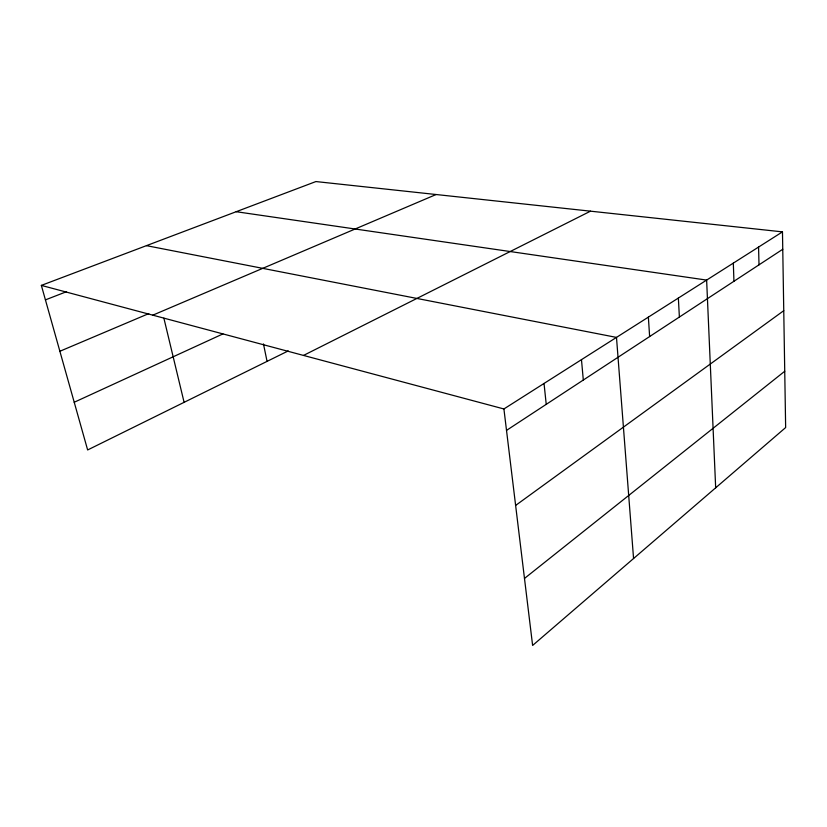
<?xml version="1.0" encoding="UTF-8"?>
<svg xmlns="http://www.w3.org/2000/svg" width="827" height="827" viewBox="0 0 827 827"><rect width="100%" height="100%" fill="white"/><g stroke="black" fill="none" stroke-linecap="round" stroke-linejoin="round"><path stroke-width="1.24" d="M524.483 578.435L784.74 371.251M515.624 505.431L783.758 310.683M506.517 430.391L782.766 249.258M503.912 408.962L782.476 231.87L785.65 427.559L532.619 645.442L503.912 408.962L41.35 285.398L87.641 449.96L288.23 350.917M303.499 355.434L590.509 211.164M74.223 402.253L222.939 333.912M152.778 315.17L436.108 194.521M59.875 351.268L148.757 313.609M45.423 299.881L66.522 291.693M41.35 285.398L315.914 181.558L782.476 231.87M236.202 211.712L706.63 280.095L715.675 487.816M146.451 245.65L616.487 337.406L633.565 558.514M163.88 318.178L184.101 402.335M263.462 343.929L267.059 361.368M544.032 383.459L546.233 404.351M581.474 359.662L583.314 380.038M648.368 317.134L649.629 336.558M678.357 298.061L679.38 317.041M733.322 263.12L733.942 281.273M758.566 247.066L759.01 264.836"/></g></svg>
